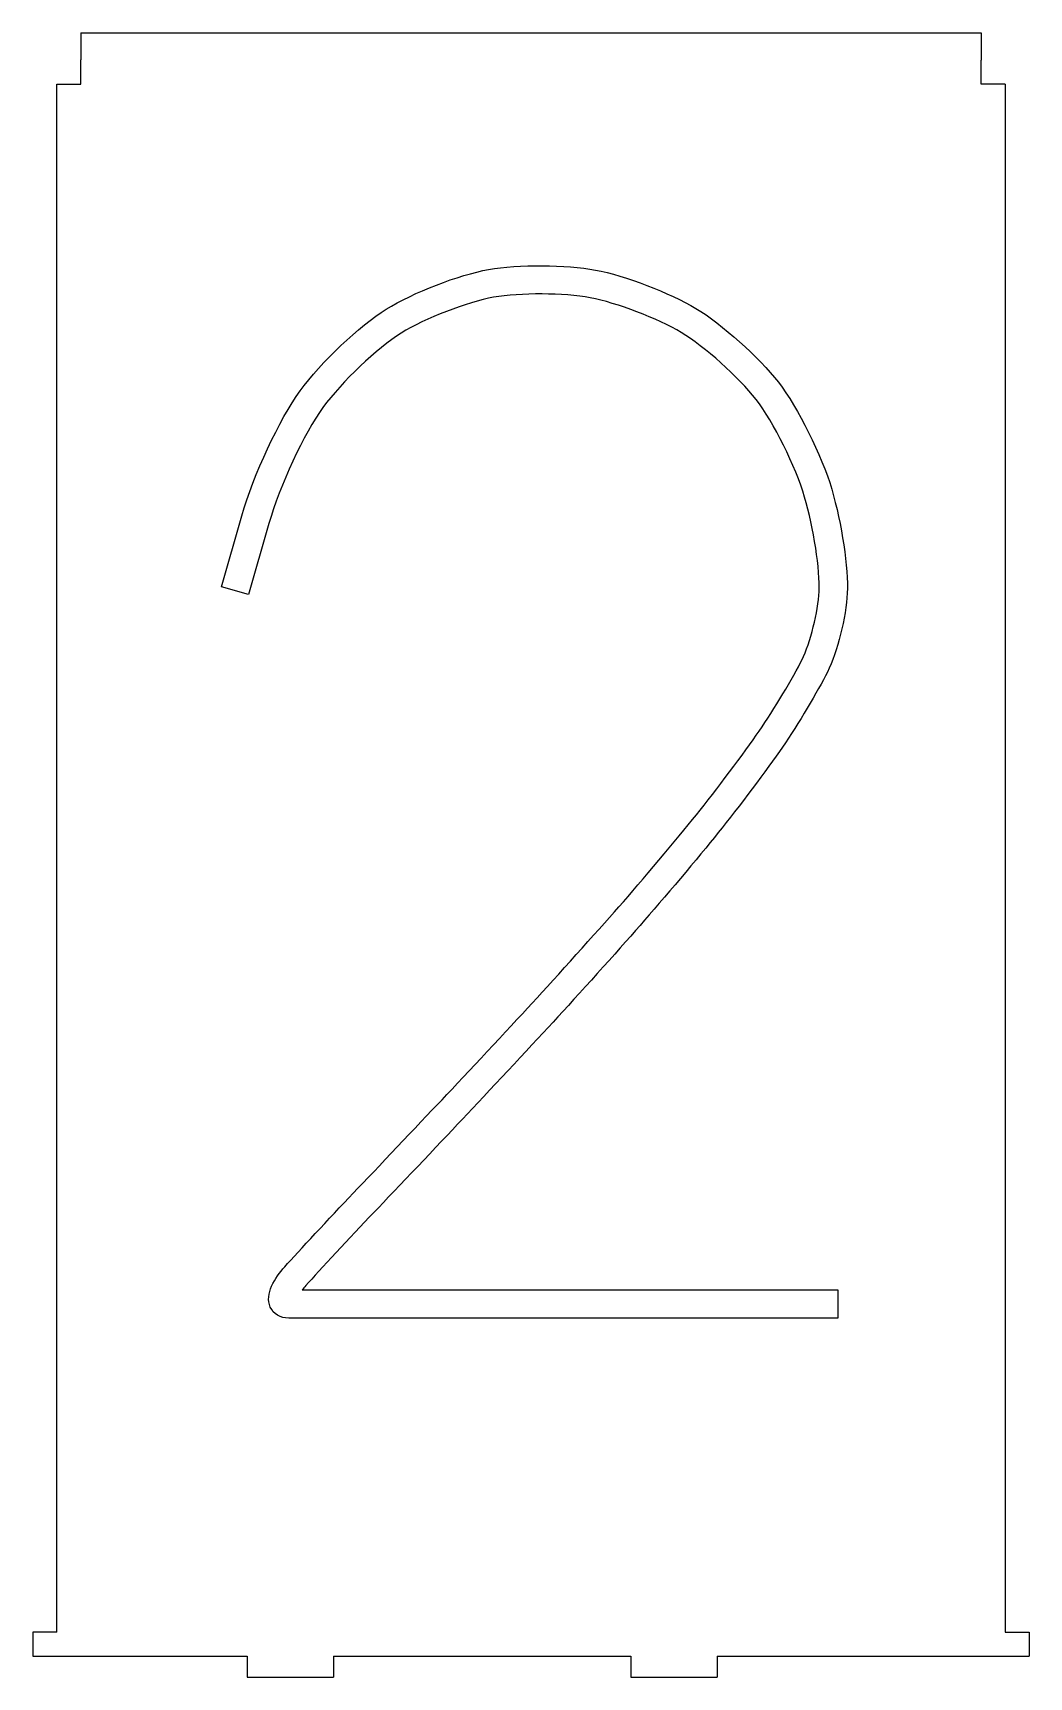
# Model space of a CAD drawing. Extents: x 1 to 63, y 1 to 103.
import ezdxf

# ---------------------------------------------------------------- set-up
doc = ezdxf.new("R2010")
doc.units = 0
doc.layers.add('ink_ext_XXXXXX', color=7, linetype='CONTINUOUS')

msp = doc.modelspace()

# ---------------------------------------------------------------- linework, layer by layer
at = {"layer": 'ink_ext_XXXXXX', "color": 5}
for points in [[(3.498618, 103.300859), (59.798422, 103.300859)], [(3.498618, 103.300859), (3.498618, 101.607526)], [(59.798422, 103.300859), (59.798422, 101.60047)], [(3.498618, 100.101165), (3.498618, 101.607526)], [(59.798422, 100.101165), (59.798422, 101.60047)], [(1.999313, 100.101165), (3.498618, 100.101165)], [(1.999313, 3.307059), (1.999313, 100.101165)], [(61.297728, 100.101165), (59.798422, 100.101165)], [(61.297728, 100.101165), (61.297728, 3.300003)], [(1.999313, 3.307059), (0.500007, 3.307059)], [(0.500007, 3.307059), (0.500007, 1.799992)], [(61.297728, 3.300003), (62.797034, 3.300003), (62.797034, 1.799992)], [(0.500007, 1.799992), (3.498618, 1.799992), (13.898507, 1.799992)], [(13.898507, 1.799992), (13.898507, 0.500006)], [(19.299535, 1.799992), (37.897979, 1.799992), (37.897979, 0.500006), (43.299006, 0.500006)], [(19.299535, 1.799992), (19.299535, 0.500006)], [(43.299006, 1.799992), (43.299006, 0.500006)], [(43.299006, 1.799992), (59.798422, 1.799992), (62.797034, 1.799992)], [(13.898507, 0.500006), (19.299535, 0.500006)]]:
    msp.add_lwpolyline(points, dxfattribs=at)
at = {"layer": 'ink_ext_XXXXXX', "color": 1}
for points in [[(15.256701, 72.626832), (13.990229, 68.177246), (12.293368, 68.66161), (13.563368, 73.110138)], [(17.341618, 24.705853), (50.827284, 24.705853), (50.827284, 22.941964)], [(50.827284, 22.941964), (16.494951, 22.941964)]]:
    msp.add_lwpolyline(points, dxfattribs=at)
for points in [[(22.601535, 86.028859), (24.273701, 87.066026), (27.145312, 88.177276), (29.000923, 88.505359)], [(29.000923, 88.505359), (30.849479, 88.833443), (33.84809, 88.819332), (35.686062, 88.473609)], [(35.686062, 88.473609), (37.520506, 88.127887), (40.332145, 87.051915), (41.954923, 86.078248)], [(29.30784, 86.769693), (27.663896, 86.476887), (25.018062, 85.453832), (23.52934, 84.529554)], [(35.357979, 86.737943), (33.728145, 87.044859), (30.955312, 87.058971), (29.30784, 86.769693)], [(41.048284, 84.564832), (39.598367, 85.436193), (36.994868, 86.431026), (35.357979, 86.737943)], [(17.214618, 80.920637), (18.509312, 82.698637), (20.92584, 84.991693), (22.601535, 86.028859)], [(41.954923, 86.078248), (43.581228, 85.097526), (45.895451, 83.026721), (47.116062, 81.45686)], [(23.52934, 84.529554), (22.044146, 83.608804), (19.804007, 81.478026), (18.63984, 79.879943)], [(45.72259, 80.37736), (44.632506, 81.777887), (42.491145, 83.696998), (41.048284, 84.564832)], [(47.116062, 81.45686), (48.336673, 79.886998), (49.832451, 76.888387), (50.453339, 74.775249)], [(13.563368, 73.110138), (14.286563, 75.643082), (15.923451, 79.149693), (17.214618, 80.920637)], [(48.760006, 74.277832), (48.202617, 76.182832), (46.812673, 78.976832), (45.72259, 80.37736)], [(18.63984, 79.879943), (17.472146, 78.278332), (15.923451, 74.955165), (15.256701, 72.626832)], [(49.666645, 68.375154), (49.737201, 69.659971), (49.320923, 72.365776), (48.760006, 74.277832)], [(50.453339, 74.775249), (51.081284, 72.633888), (51.511673, 69.779915), (51.427006, 68.279199)], [(48.597728, 64.113246), (49.109256, 65.152529), (49.599617, 67.104449), (49.666645, 68.375154)], [(51.427006, 68.279199), (51.345867, 66.763313), (50.799062, 64.591966), (50.181701, 63.335724)], [(45.923673, 59.650607), (46.833839, 60.974229), (48.061506, 63.017871), (48.597728, 64.113246)], [(50.181701, 63.335724), (49.603145, 62.157093), (48.343728, 60.054891), (47.373589, 58.649424)], [(41.990201, 54.410799), (43.221395, 55.938327), (44.985284, 58.288885), (45.923673, 59.650607)], [(47.373589, 58.649424), (46.417562, 57.258068), (44.614867, 54.860591), (43.362506, 53.304488)], [(37.146562, 48.661227), (38.582367, 50.297058), (40.755479, 52.876216), (41.990201, 54.410799)], [(43.362506, 53.304488), (42.113673, 51.75403), (39.919395, 49.149119), (38.473006, 47.498119)], [(31.731423, 42.646366), (33.283645, 44.328058), (35.710756, 47.026455), (37.146562, 48.661227)], [(38.473006, 47.498119), (37.030145, 45.854174), (34.585395, 43.141313), (33.029645, 41.450449)], [(26.083451, 36.601519), (27.653312, 38.259222), (30.186257, 40.971024), (31.731423, 42.646366)], [(33.029645, 41.450449), (31.477423, 39.770522), (28.937423, 37.051311), (27.364034, 35.389022)], [(20.537785, 30.761283), (22.026507, 32.322325), (24.520646, 34.950519), (26.083451, 36.601519)], [(27.364034, 35.389022), (25.801229, 33.736964), (23.303562, 31.107005), (21.81484, 29.544905)], [(16.255062, 26.156475), (17.122896, 27.127319), (19.045535, 29.192833), (20.537785, 30.761283)], [(21.81484, 29.544905), (20.333173, 27.987391), (18.428174, 25.940222), (17.570924, 24.981019)], [(15.348424, 23.638347), (14.978007, 24.466317), (15.637701, 25.464678), (16.255062, 26.156475)], [(17.570924, 24.981019), (17.482729, 24.881536), (17.405118, 24.789461), (17.341618, 24.705853)], [(16.494951, 22.941964), (15.97284, 22.941964), (15.542451, 23.201961), (15.348424, 23.638347)]]:
    msp.add_open_spline(points, degree=3, dxfattribs=at)

doc.saveas('drawing.dxf')
